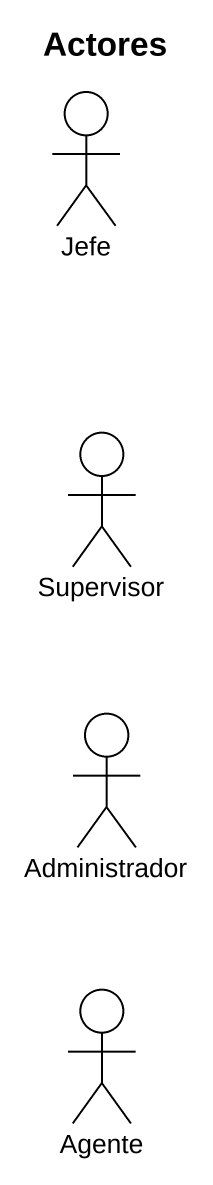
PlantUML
@startuml
title Actores
actor Jefe
actor Supervisor
actor Administrador
actor Agente
@enduml
